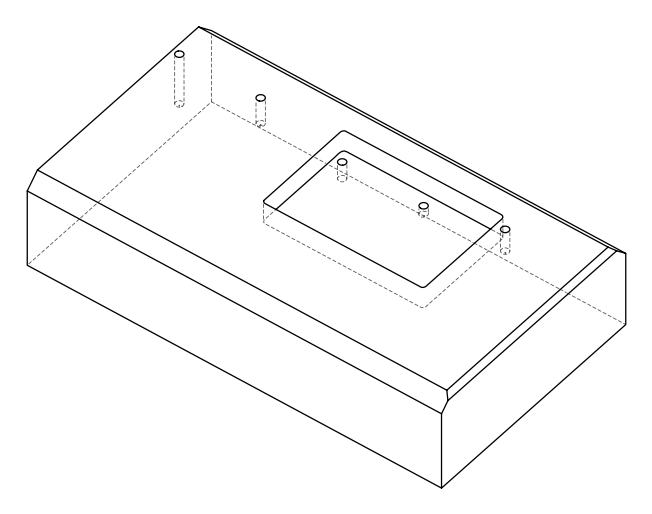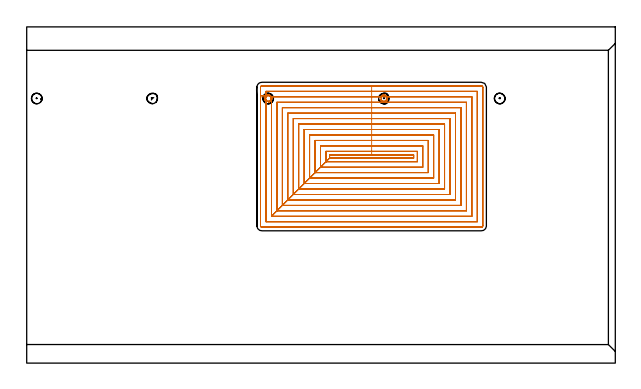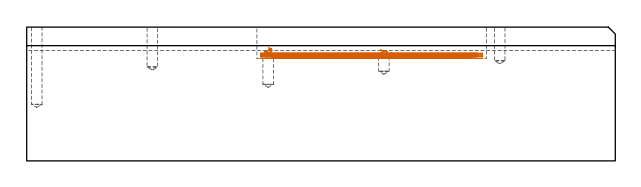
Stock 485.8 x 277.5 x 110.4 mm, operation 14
(PLAN: 14 operations, 3 tool changes, 250.2 min)
(1 SPOT_DRILL | STEP1POCKET | NXT0321_9005460120000 | 0.03 min | 1 mm3)
(2 SPOT_DRILL_1 | STEP1POCKET_1 | NXT0321_9005460120000 | 0.03 min | 0 mm3)
(3 SPOT_DRILL_2 | STEP1POCKET_2 | NXT0321_9005460120000 | 0.03 min | 2802 mm3)
(4 SPOT_DRILL_3 | STEP1POCKET_3 | NXT0321_9005460120000 | 0.03 min | 2801 mm3)
(5 SPOT_DRILL_4 | STEP1POCKET_4 | NXT0321_9005460120000 | 0.03 min | 2 mm3)
(6 DRILL_BLIND_HOLE_INTO_CENTER | STEP1POCKET | UGT0301_203 | 0.27 min | 3804 mm3)
(7 DRILL_BLIND_HOLE_INTO_CENTER_1 | STEP1POCKET_1 | UGT0301_203 | 0.15 min | 1990 mm3)
(8 DRILL_BLIND_HOLE_INTO_CENTER_2 | STEP1POCKET_2 | UGT0301_203 | 0.11 min | 1342 mm3)
(9 DRILL_BLIND_HOLE_INTO_CENTER_3 | STEP1POCKET_3 | UGT0301_203 | 0.07 min | 707 mm3)
(10 DRILL_BLIND_HOLE_INTO_CENTER_4 | STEP1POCKET_4 | UGT0301_203 | 0.13 min | 1688 mm3)
(11 AREA_MILL | FG_CHAMFER_SURFACE | UGT0205_001 | 27.51 min | 90473 mm3)
(12 AREA_MILL_1 | FG_CHAMFER_SURFACE_1 | UGT0205_001 | 6.11 min | 4130 mm3)
(13 AREA_MILL_2 | FG_CHAMFER_SURFACE_2 | UGT0205_001 | 23.51 min | 56743 mm3)
(14 MILL_RECTANGULAR_POCKET | POCKET_RECTANGULAR_STRAIGHT | NXT0201_008 | Follow Part, ap 1.5, ae 75% | 192.17 min | 595418 mm3)
(TOOL NXT0321_9005460120000 | NC Spot Drill, 142deg, 12mm, Carbide, Uncoated | D12 PA142 FL30 Z2)
(TOOL UGT0301_203 | Twist Drill 8.7 mm | D8.7 PA118 FL80 Z2)
(TOOL UGT0205_001 | Chamfer Mill 20 x 3 x 45 deg. | D20 FL50 Z2)
(TOOL NXT0201_008 | ENDMILL 6mm [2P460-0600-NA 1630] | D6 FL26 Z6)
(OP 14 MILL_RECTANGULAR_POCKET, part 2 of 2)
G0 X199.568 Y215.43 Z93.256
G1 X199.708 Y215.438 Z93.218 F250.
X200.189 Y215.546 Z93.086
X200.747 Y215.777 Z92.924
X200.865 Y215.844 Z92.888
X201.151 Y216.047 Z92.794
X201.508 Y216.376 Z92.664
X201.641 Y216.53 Z92.609
X201.824 Y216.793 Z92.523
X202.126 Y217.403 Z92.341
X202.227 Y217.778 Z92.237
X202.288 Y218.294 Z92.098
X202.266 Y218.776 Z91.968
X202.15 Y219.322 Z91.819
X201.984 Y219.717 Z91.704
X201.663 Y220.223 Z91.543
X201.156 Y220.738 Z91.35
X200.637 Y221.076 Z91.184
X200.279 Y221.233 Z91.079
X199.708 Y221.362 Z90.922
X199.227 Y221.389 Z90.793
X198.743 Y221.338 Z90.663
X198.278 Y221.209 Z90.533
X197.75 Y220.957 Z90.377
X197.359 Y220.684 Z90.249
X197.349 Y220.676 Z90.245
X196.892 Y220.183 Z90.065
X196.814 Y220.074 Z90.029
X196.65 Y219.792 Z89.942
X196.437 Y219.258 Z89.788
X196.316 Y218.693 Z89.633
X196.306 Y218.239 Z89.511
X196.308 Y218.21 Z89.504
X196.359 Y217.845 Z89.405
X196.51 Y217.33 Z89.261
X196.778 Y216.789 Z89.099
X197.168 Y216.295 Z88.93
X197.229 Y216.235 Z88.908
X197.5 Y216.03 Z88.817
Y116.7 F500.
X371.9
Y224.3
X197.5
Y220.783
X193.
Y113.2
G3 X194. Y112.2 R1.
G1 X375.4
G3 X376.4 Y113.2 R1.
G1 Y227.8
G3 X375.4 Y228.8 R1.
G1 X194.
G3 X193. Y227.8 R1.
G1 Y220.783
Y219.783
G0 X291.915 Y217.654 Z91.817
G1 X292.018 Y217.301 Z91.718 F250.
X292.201 Y216.911 Z91.603
X292.648 Y216.327 Z91.405
X293.211 Y215.866 Z91.211
X293.638 Y215.645 Z91.082
X294.133 Y215.486 Z90.942
X294.614 Y215.416 Z90.812
X295.095 Y215.425 Z90.683
X295.576 Y215.513 Z90.552
X296.102 Y215.706 Z90.402
X296.423 Y215.88 Z90.304
X296.479 Y215.918 Z90.286
X297.012 Y216.386 Z90.096
X297.371 Y216.869 Z89.935
X297.546 Y217.197 Z89.835
X297.565 Y217.242 Z89.822
X297.731 Y217.811 Z89.663
X297.788 Y218.294 Z89.533
X297.766 Y218.776 Z89.404
X297.657 Y219.287 Z89.264
X297.511 Y219.675 Z89.153
X297.106 Y220.314 Z88.95
X297.088 Y220.336 Z88.943
X296.63 Y220.773 Z88.773
X295.998 Y221.145 Z88.576
X295.833 Y221.213 Z88.528
X295.639 Y221.275 Z88.474
X295.095 Y221.375 Z88.326
X294.614 Y221.384 Z88.197
X294.099 Y221.309 Z88.057
X293.727 Y221.198 Z87.953
X293.106 Y220.868 Z87.765
X292.916 Y220.73 Z87.702
X292.677 Y220.513 Z87.615
X292.452 Y220.257 Z87.524
X292.161 Y219.817 Z87.383
X292.154 Y219.8 Z87.378
X202. F500.
Y219.679
G2 X202.126 Y217.403 R3.013
G1 X202. Y217.148
Y121.2
X250. Y169.2
X319.4
Y171.8
X250.
Y169.2
X247. Y166.2
X322.4
Y174.8
X247.
Y166.2
X242.5 Y161.7
X326.9
Y179.3
X242.5
Y161.7
X238. Y157.2
X331.4
Y183.8
X238.
Y157.2
X233.5 Y152.7
X335.9
Y188.3
X233.5
Y152.7
X229. Y148.2
X340.4
Y192.8
X229.
Y148.2
X224.5 Y143.7
X344.9
Y197.3
X224.5
Y143.7
X220. Y139.2
X349.4
Y201.8
X220.
Y139.2
X215.5 Y134.7
X353.9
Y206.3
X215.5
Y134.7
X211. Y130.2
X358.4
Y210.8
X211.
Y130.2
X206.5 Y125.7
X362.9
Y215.3
X206.5
Y125.7
X202. Y121.2
X367.4
Y219.8
X297.432
G0 X199.568 Y215.43 Z91.817
G1 X199.708 Y215.438 Z91.779 F250.
X200.189 Y215.546 Z91.647
X200.747 Y215.777 Z91.485
X200.865 Y215.844 Z91.449
X201.151 Y216.047 Z91.355
X201.508 Y216.376 Z91.225
X201.641 Y216.53 Z91.17
X201.824 Y216.793 Z91.084
X202.126 Y217.403 Z90.902
X202.227 Y217.778 Z90.798
X202.288 Y218.294 Z90.659
X202.266 Y218.776 Z90.529
X202.15 Y219.322 Z90.38
X201.984 Y219.717 Z90.265
X201.665 Y220.221 Z90.105
X201.158 Y220.736 Z89.911
X200.636 Y221.076 Z89.745
X200.279 Y221.233 Z89.64
X199.708 Y221.362 Z89.483
X199.227 Y221.389 Z89.354
X198.743 Y221.338 Z89.224
X198.278 Y221.209 Z89.095
X197.75 Y220.957 Z88.938
X197.359 Y220.684 Z88.81
X197.349 Y220.676 Z88.806
X196.892 Y220.183 Z88.626
X196.814 Y220.074 Z88.59
X196.65 Y219.792 Z88.503
X196.437 Y219.258 Z88.349
X196.316 Y218.693 Z88.194
X196.306 Y218.239 Z88.072
X196.308 Y218.21 Z88.065
X196.359 Y217.845 Z87.966
X196.51 Y217.33 Z87.822
X196.778 Y216.789 Z87.66
X197.168 Y216.295 Z87.492
X197.229 Y216.235 Z87.469
X197.5 Y216.03 Z87.378
Y116.7 F500.
X371.9
Y224.3
X197.5
Y220.783
X193.
Y113.2
G3 X194. Y112.2 R1.
G1 X375.4
G3 X376.4 Y113.2 R1.
G1 Y227.8
G3 X375.4 Y228.8 R1.
G1 X194.
G3 X193. Y227.8 R1.
G1 Y220.783
Y219.783
G0 X295.142 Y220.628 Z90.378
G1 X294.614 Y220.649 Z90.236 F250.
X294.389 Y220.616 Z90.175
X294.169 Y220.573 Z90.115
X293.78 Y220.417 Z90.003
X293.57 Y220.296 Z89.938
X293.392 Y220.16 Z89.878
X293.085 Y219.879 Z89.766
X292.851 Y219.543 Z89.657
X292.799 Y219.446 Z89.627
X292.672 Y219.17 Z89.546
X292.568 Y218.726 Z89.424
X292.559 Y218.568 Z89.381
X292.547 Y218.315 Z89.313
X292.607 Y217.861 Z89.191
X292.675 Y217.631 Z89.126
X292.723 Y217.511 Z89.092
X292.9 Y217.185 Z88.993
X292.963 Y217.087 Z88.961
X293.287 Y216.721 Z88.83
X293.69 Y216.423 Z88.696
X293.84 Y216.353 Z88.651
X294.031 Y216.265 Z88.595
X294.356 Y216.179 Z88.505
X294.69 Y216.143 Z88.415
X294.9 Y216.156 Z88.358
X295.108 Y216.162 Z88.303
X295.568 Y216.27 Z88.176
X295.994 Y216.474 Z88.05
X296.159 Y216.601 Z87.994
X296.287 Y216.699 Z87.951
X296.491 Y216.891 Z87.876
X296.638 Y217.085 Z87.81
X296.7 Y217.194 Z87.777
X296.813 Y217.37 Z87.721
X296.995 Y217.85 Z87.583
X297.06 Y218.359 Z87.446
X297.024 Y218.817 Z87.322
X296.937 Y219.128 Z87.236
X296.811 Y219.418 Z87.151
X296.708 Y219.614 Z87.092
X296.474 Y219.921 Z86.988
X296.193 Y220.187 Z86.885
X296.01 Y220.31 Z86.826
X295.929 Y220.359 Z86.8
X295.519 Y220.545 Z86.68
X295.304 Y220.598 Z86.62
X295.085 Y220.639 Z86.561
X294.899 Y220.643 Z86.511
X294.614 Y220.649 Z86.434
X294.389 Y220.616 Z86.373
X294.169 Y220.573 Z86.313
X293.78 Y220.417 Z86.201
X293.57 Y220.296 Z86.136
X293.392 Y220.16 Z86.076
X293.085 Y219.879 Z85.965
X293.03 Y219.8 Z85.939
X202. F500.
Y121.2
X250. Y169.2
X319.4
Y171.8
X250.
Y169.2
X247. Y166.2
X322.4
Y174.8
X247.
Y166.2
X242.5 Y161.7
X326.9
Y179.3
X242.5
Y161.7
X238. Y157.2
X331.4
Y183.8
X238.
Y157.2
X233.5 Y152.7
X335.9
Y188.3
X233.5
Y152.7
X229. Y148.2
X340.4
Y192.8
X229.
Y148.2
X224.5 Y143.7
X344.9
Y197.3
X224.5
Y143.7
X220. Y139.2
X349.4
Y201.8
X220.
Y139.2
X215.5 Y134.7
X353.9
Y206.3
X215.5
Y134.7
X211. Y130.2
X358.4
Y210.8
X211.
Y130.2
X206.5 Y125.7
X362.9
Y215.3
X206.5
Y125.7
X202. Y121.2
X367.4
Y219.8
X296.563
G0 X197.224 Y219.285 Z90.378
G1 X197.18 Y219.18 Z90.347 F250.
X197.069 Y218.741 Z90.226
X197.041 Y218.275 Z90.101
X197.067 Y218.099 Z90.053
X197.099 Y217.898 Z89.998
X197.138 Y217.785 Z89.967
X197.186 Y217.589 Z89.912
X197.377 Y217.196 Z89.795
X197.5 Y217.036 Z89.741
X197.635 Y216.863 Z89.682
X197.896 Y216.621 Z89.587
X198.19 Y216.42 Z89.492
X198.389 Y216.328 Z89.433
X198.834 Y216.192 Z89.308
X198.981 Y216.171 Z89.268
X199.227 Y216.145 Z89.202
X199.496 Y216.16 Z89.13
X199.654 Y216.172 Z89.088
X199.828 Y216.217 Z89.039
X200.111 Y216.289 Z88.961
X200.327 Y216.383 Z88.898
X200.711 Y216.636 Z88.775
X200.883 Y216.796 Z88.712
X201.196 Y217.159 Z88.583
X201.369 Y217.488 Z88.484
X201.479 Y217.768 Z88.403
X201.526 Y218.058 Z88.324
X201.554 Y218.294 Z88.261
X201.541 Y218.567 Z88.188
X201.531 Y218.73 Z88.144
X201.442 Y219.118 Z88.037
X201.236 Y219.569 Z87.904
X201.122 Y219.754 Z87.846
X200.739 Y220.156 Z87.697
X200.559 Y220.279 Z87.639
X200.499 Y220.318 Z87.62
X200.042 Y220.534 Z87.484
X199.655 Y220.628 Z87.377
X199.494 Y220.64 Z87.334
X199.227 Y220.655 Z87.263
X198.987 Y220.63 Z87.198
X198.703 Y220.589 Z87.121
X198.405 Y220.476 Z87.036
X198.023 Y220.262 Z86.918
X197.854 Y220.146 Z86.863
X197.552 Y219.823 Z86.745
X197.352 Y219.538 Z86.651
X197.263 Y219.378 Z86.602
X197.18 Y219.18 Z86.545
X197.069 Y218.741 Z86.424
X197.041 Y218.275 Z86.298
X197.067 Y218.099 Z86.251
X197.099 Y217.898 Z86.196
X197.138 Y217.785 Z86.164
X197.186 Y217.589 Z86.11
X197.377 Y217.196 Z85.993
X197.5 Y217.036 Z85.939
Y116.7 F500.
X371.9
Y224.3
X197.5
Y219.749
X193.
Y113.2
G3 X194. Y112.2 R1.
G1 X375.4
G3 X376.4 Y113.2 R1.
G1 Y227.8
G3 X375.4 Y228.8 R1.
G1 X194.
G3 X193. Y227.8 R1.
G1 Y219.749
Y218.749
G0 X301.266 Y171.8 Z88.939
G1 X284.7 Z84.5 F250.
X250. F500.
Y169.2
X319.4
Y171.8
X284.7
Y174.8
X247.
Y166.2
X322.4
Y174.8
X284.7
Y179.3
X242.5
Y161.7
X326.9
Y179.3
X284.7
Y183.8
X238.
Y157.2
X331.4
Y183.8
X284.7
Y188.3
X233.5
Y152.7
X335.9
Y188.3
X284.7
Y192.8
X229.
Y148.2
X340.4
Y192.8
X284.7
Y197.3
X224.5
Y143.7
X344.9
Y197.3
X284.7
Y201.8
X220.
Y139.2
X349.4
Y201.8
X284.7
Y206.3
X215.5
Y134.7
X353.9
Y206.3
X284.7
Y210.8
X211.
Y130.2
X358.4
Y210.8
X284.7
Y215.3
X206.5
Y125.7
X362.9
Y215.3
X284.7
Y219.8
X202.
Y121.2
X367.4
Y219.8
X284.7
Y224.3
X197.5
Y116.7
X371.9
Y224.3
X284.7
Y228.8
X194.
G3 X193. Y227.8 R1.
G1 Y113.2
G3 X194. Y112.2 R1.
G1 X375.4
G3 X376.4 Y113.2 R1.
G1 Y227.8
G3 X375.4 Y228.8 R1.
G1 X284.7
X283.7
G0 Z120.4
M5
M2
